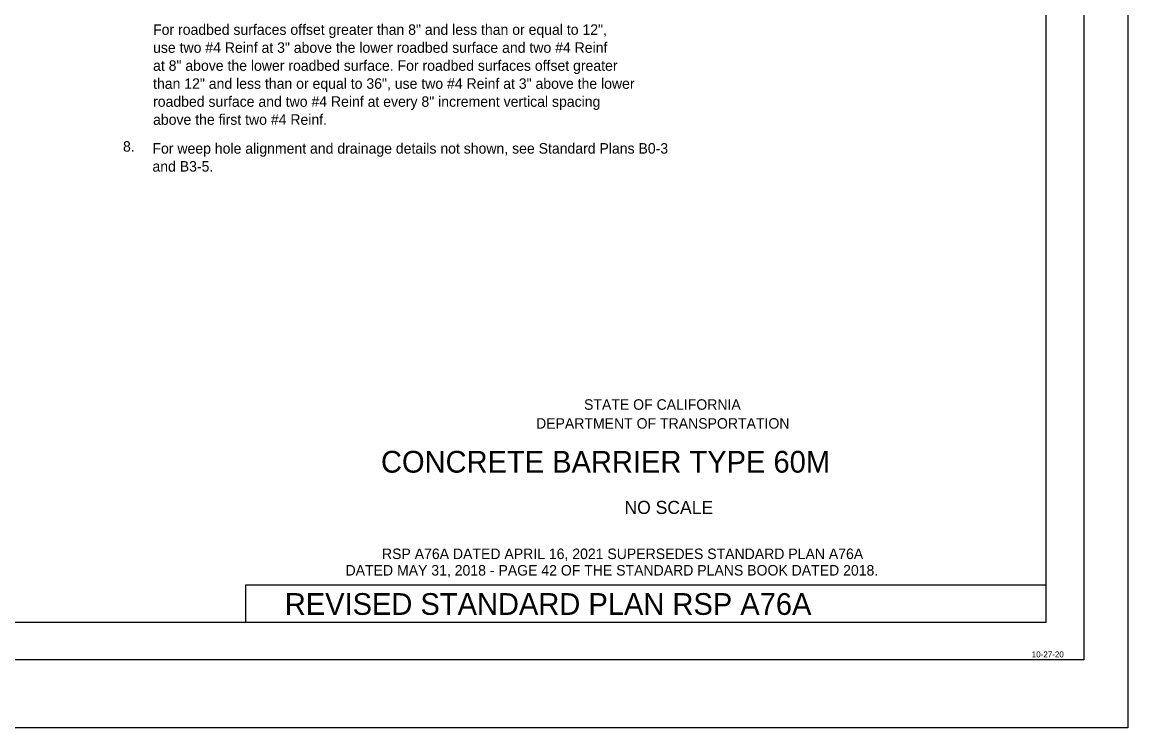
# Model space of a CAD drawing. Extents: x -894 to 866, y -476 to 714.
# Drawn here: x 128 to 866, y -476 to -6 of the extents above; entities that cross this region are included whole.
import ezdxf

# ---------------------------------------------------------------- set-up
doc = ezdxf.new("R2010")
doc.units = 0
doc.layers.add('10 Sheet Format', color=7, linetype='Continuous')
doc.layers.add('57 Undefined', color=7, linetype='Continuous')

msp = doc.modelspace()

# ---------------------------------------------------------------- linework, layer by layer
at = {"layer": '10 Sheet Format'}
for p, q in [((811.55, -406.04), (811.55, 643.96)), ((277.72, -381.01), (811.53, -381.01)), ((277.72, -405.93), (277.72, -381.01)), ((-813.45, -406.04), (811.55, -406.04)), ((836.58, -431.05), (836.58, -431.05))]:
    msp.add_line(p, q, dxfattribs=at)
for points in [[(-894.04, 713.56), (865.96, 713.56), (865.96, -476.44), (-894.04, -476.44)], [(-863.43, 668.96), (836.57, 668.96), (836.57, -431.04), (-863.43, -431.04)], [(-863.43, 668.96), (836.57, 668.96), (836.57, -431.04), (-863.43, -431.04)]]:
    msp.add_lwpolyline(points, close=True, dxfattribs=at)

# ---------------------------------------------------------------- texts
for s, height, p in [('STATE OF CALIFORNIA', 7, (503.21, -264.29)), ('DEPARTMENT OF TRANSPORTATION', 7, (471.21, -276.9)), ('CONCRETE BARRIER TYPE 60M', 14.5, (367.77, -306.23)), ('NO SCALE', 8.75, (530.18, -333.78)), ('RSP A76A DATED APRIL 16, 2021 SUPERSEDES STANDARD PLAN A76A', 7, (368.43, -363.85)), ('DATED MAY 31, 2018 - PAGE 42 OF THE STANDARD PLANS BOOK DATED 2018.', 7, (344.15, -374.85)), ('REVISED STANDARD PLAN RSP A76A', 14.5, (303.59, -401.08)), ('10-27-20', 4, (801.82, -429.46))]:
    msp.add_text(s, height=height, dxfattribs=at).set_placement(p)
at = {"layer": '57 Undefined'}
for s, p in [('For roadbed surfaces offset greater than 8" and less than or equal to 12",', (215.76, -14.27)), ('use two #4 Reinf at 3" above the lower roadbed surface and two #4 Reinf', (215.76, -26.27)), ('at 8" above the lower roadbed surface. For roadbed surfaces offset greater', (215.76, -38.27)), ('than 12" and less than or equal to 36", use two #4 Reinf at 3" above the lower', (215.76, -50.27)), ('roadbed surface and two #4 Reinf at every 8" increment vertical spacing', (215.76, -62.27)), ('above the first two #4 Reinf.', (215.76, -74.27)), ('8.', (195.72, -92.19)), ('For weep hole alignment and drainage details not shown, see Standard Plans B0-3', (215.34, -93.49)), ('and B3-5.', (215.34, -105.49))]:
    msp.add_text(s, height=7, dxfattribs=at).set_placement(p)

doc.saveas('drawing.dxf')
